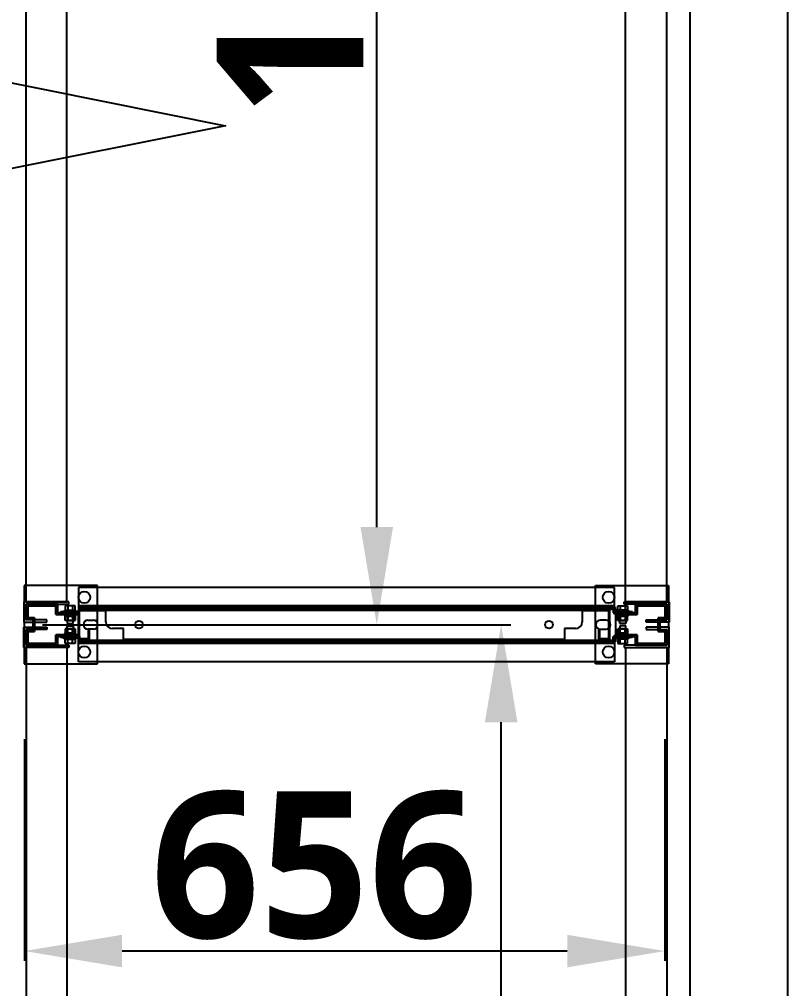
# Model space of a CAD drawing. Header units: millimetres. Extents: x 15382 to 37298, y 7351 to 31127.
# Drawn here: x 27016 to 27803, y 11334 to 12327 of the extents above; entities that cross this region are included whole.
import ezdxf

# ---------------------------------------------------------------- set-up
doc = ezdxf.new("R2010")
doc.units = ezdxf.units.MM
for name, color, linetype in [('01', 7, 'Continuous'), ('02', 3, 'Continuous'), ('03', 6, 'Continuous'), ('04', 30, 'Continuous'), ('05', 12, 'Continuous'), ('544-1', 40, 'Continuous'), ('M40', 3, 'Continuous'), ('M6', 7, 'Continuous'), ('動線', 6, 'Continuous'), ('標註', 252, 'Continuous'), ('輕隔間', 30, 'Continuous')]:
    doc.layers.add(name, color=color, linetype=linetype)
doc.styles.get("Standard").update_dxf_attribs({"font": 'arial.ttf'})
doc.styles.add('黑體', font='')
doc.styles.get('黑體').set_extended_font_data('Microsoft JhengHei', bold=True)
doc.dimstyles.new('ISO-25', dxfattribs={"dimtxt": 2.5, "dimasz": 2.5, "dimexe": 1.25, "dimexo": 0.625, "dimtad": 1, "dimtxsty": 'Standard', "dimcen": 2.5, "dimadec": 0, "dimazin": 0, "dimtfac": 1, "dimtmove": 0, "dimatfit": 3, "dimfxl": 1, "dimarcsym": 0})

# ---------------------------------------------------------------- blocks, each defined once
blk = doc.blocks.new('*D40')
at = {"layer": 'Defpoints', "color": 0, "transparency": 16777216}
for p in [(27029.93, 13198.57), (27382.23, 13198.57), (27029.93, 11706.57)]:
    blk.add_point(p, dxfattribs=at)
at = {"layer": '標註', "color": 0, "lineweight": -2, "transparency": 16777216}
for p, q in [((27039.93, 13198.57), (27392.23, 13198.57)), ((27382.23, 11806.57), (27382.23, 13098.57)), ((27039.93, 11706.57), (27392.23, 11706.57))]:
    blk.add_line(p, q, dxfattribs=at)
at = {"layer": '標註', "color": 0, "transparency": 16777216}
for points in [[(27365.57, 13098.57), (27398.9, 13098.57), (27382.23, 13198.57)], [(27365.57, 11806.57), (27398.9, 11806.57), (27382.23, 11706.57)]]:
    blk.add_solid(points, dxfattribs=at)
at = {"layer": '標註', "color": 251, "transparency": 16777216, "insert": (27294.47, 12450.36), "char_height": 150, "attachment_point": 5, "rotation": 90, "style": '黑體'}
blk.add_mtext('1492', dxfattribs=at)
blk = doc.blocks.new('*D22')
at = {"layer": 'Defpoints', "color": 0, "transparency": 16777216}
for p in [(27030.2, 11706.57), (27509.65, 11706.57), (27030.2, 10214.57)]:
    blk.add_point(p, dxfattribs=at)
at = {"layer": '標註', "color": 0, "lineweight": -2, "transparency": 16777216}
for p, q in [((27040.2, 11706.57), (27519.65, 11706.57)), ((27509.65, 10314.57), (27509.65, 11606.57)), ((27040.2, 10214.57), (27519.65, 10214.57))]:
    blk.add_line(p, q, dxfattribs=at)
at = {"layer": '標註', "color": 0, "transparency": 16777216}
for points in [[(27492.98, 11606.57), (27526.32, 11606.57), (27509.65, 11706.57)], [(27492.98, 10314.57), (27526.32, 10314.57), (27509.65, 10214.57)]]:
    blk.add_solid(points, dxfattribs=at)
at = {"layer": '標註', "color": 251, "transparency": 16777216, "insert": (27421.89, 10843.67), "char_height": 150, "attachment_point": 5, "rotation": 90, "style": '黑體'}
blk.add_mtext('1492', dxfattribs=at)
blk = doc.blocks.new('*D113')
at = {"layer": 'Defpoints', "color": 0, "transparency": 16777216}
for p in [(27021.32, 11599.24), (27677.32, 11599.24), (27021.32, 11372.23)]:
    blk.add_point(p, dxfattribs=at)
at = {"layer": '標註', "color": 0, "lineweight": -2, "transparency": 16777216}
for p, q in [((27021.32, 11589.24), (27021.32, 11362.23)), ((27677.32, 11589.24), (27677.32, 11362.23)), ((27577.32, 11372.23), (27121.32, 11372.23))]:
    blk.add_line(p, q, dxfattribs=at)
at = {"layer": '標註', "color": 0, "transparency": 16777216}
for points in [[(27121.32, 11388.89), (27121.32, 11355.56), (27021.32, 11372.23)], [(27577.32, 11388.89), (27577.32, 11355.56), (27677.32, 11372.23)]]:
    blk.add_solid(points, dxfattribs=at)
at = {"layer": '標註', "color": 251, "transparency": 16777216, "insert": (27318.37, 11459.75), "char_height": 150, "attachment_point": 5, "style": '黑體'}
blk.add_mtext('656', dxfattribs=at)

msp = doc.modelspace()

# ---------------------------------------------------------------- linework, layer by layer
at = {"layer": '01'}
for p, q in [((27076.696, 11724.165), (27076.696, 11722.565)), ((27626.696, 11724.165), (27076.696, 11724.165)), ((27076.696, 11722.565), (27626.696, 11722.565)), ((27626.696, 11722.565), (27626.696, 11724.165)), ((27626.696, 11722.565), (27626.696, 11690.565)), ((27081.696, 11706.565), (27081.696, 11706.565)), ((27086.196, 11711.065), (27092.196, 11711.065)), ((27096.696, 11706.565), (27096.696, 11706.565)), ((27606.696, 11706.565), (27606.696, 11706.565)), ((27606.696, 11706.565), (27606.696, 11706.565)), ((27617.196, 11711.065), (27611.196, 11711.065)), ((27617.196, 11711.065), (27611.196, 11711.065)), ((27621.696, 11706.565), (27621.696, 11706.565)), ((27621.696, 11706.565), (27621.696, 11706.565)), ((27092.196, 11702.065), (27086.196, 11702.065)), ((27611.196, 11702.065), (27617.196, 11702.065)), ((27611.196, 11702.065), (27617.196, 11702.065)), ((27076.696, 11688.965), (27076.696, 11690.565)), ((27076.696, 11690.565), (27626.696, 11690.565)), ((27626.696, 11688.965), (27076.696, 11688.965)), ((27626.696, 11690.565), (27626.696, 11688.965))]:
    msp.add_line(p, q, dxfattribs=at)
for centre, start, end in [((27086.196, 11706.565), 90, 180), ((27086.196, 11706.565), 180, 270), ((27092.196, 11706.565), 0, 90), ((27092.196, 11706.565), 270, 0), ((27611.196, 11706.565), 90, 180), ((27611.196, 11706.565), 90, 180), ((27611.196, 11706.565), 180, 270), ((27611.196, 11706.565), 180, 270), ((27617.196, 11706.565), 0, 90), ((27617.196, 11706.565), 0, 90), ((27617.196, 11706.565), 270, 0), ((27617.196, 11706.565), 270, 0)]:
    msp.add_arc(centre, 4.5, start, end, dxfattribs=at)
at = {"layer": '02'}
for p, q in [((27096.196, 11746.565), (27021.196, 11746.565)), ((27021.196, 11746.565), (27021.196, 11666.565)), ((27096.196, 11666.565), (27096.196, 11746.565)), ((27606.196, 11666.565), (27606.196, 11746.565)), ((27606.196, 11746.565), (27681.196, 11746.565)), ((27681.196, 11746.565), (27681.196, 11666.565)), ((27021.196, 11666.565), (27096.196, 11666.565)), ((27681.196, 11666.565), (27606.196, 11666.565))]:
    msp.add_line(p, q, dxfattribs=at)
at = {"layer": '02', "lineweight": -3}
for centre in [(27082.696, 11734.565), (27619.696, 11734.565), (27082.696, 11678.565), (27619.696, 11678.565)]:
    msp.add_circle(centre, 6, dxfattribs=at)
at = {"layer": '03'}
for points in [[(27064.927, 11730.065), (27064.927, 13175.065), (27022.927, 13175.065), (27022.927, 11730.065)], [(27636.927, 11730.065), (27636.927, 13175.065), (27678.927, 13175.065), (27678.927, 11730.065)], [(27065.196, 10238.065), (27065.196, 11683.065), (27023.196, 11683.065), (27023.196, 10238.065)], [(27637.196, 10238.065), (27637.196, 11683.065), (27679.196, 11683.065), (27679.196, 10238.065)]]:
    msp.add_lwpolyline(points, close=True, dxfattribs=at)
at = {"layer": '04'}
for p, q in [((27625.696, 11744.565), (27076.696, 11744.565)), ((27076.696, 11744.565), (27076.696, 11719.765)), ((27625.696, 11719.765), (27625.696, 11744.565)), ((27076.696, 11719.765), (27058.196, 11719.765)), ((27058.196, 11719.765), (27058.196, 11718.565)), ((27076.696, 11719.765), (27058.196, 11719.765)), ((27058.196, 11719.765), (27058.196, 11718.565)), ((27058.196, 11718.565), (27077.896, 11718.565)), ((27058.196, 11718.565), (27077.896, 11718.565)), ((27625.696, 11725.765), (27076.696, 11725.765)), ((27076.696, 11725.765), (27076.696, 11719.765)), ((27077.896, 11718.565), (27077.896, 11724.565)), ((27077.896, 11724.565), (27624.496, 11724.565)), ((27077.896, 11718.565), (27077.896, 11724.565)), ((27077.896, 11724.565), (27624.496, 11724.565)), ((27624.496, 11724.565), (27624.496, 11718.565)), ((27624.496, 11724.565), (27624.496, 11718.565)), ((27624.496, 11718.565), (27644.196, 11718.565)), ((27624.496, 11718.565), (27644.196, 11718.565)), ((27625.696, 11719.765), (27625.696, 11725.765)), ((27644.196, 11719.765), (27625.696, 11719.765)), ((27644.196, 11719.765), (27625.696, 11719.765)), ((27644.196, 11718.565), (27644.196, 11719.765)), ((27644.196, 11718.565), (27644.196, 11719.765)), ((27058.196, 11693.365), (27058.196, 11694.565)), ((27058.196, 11694.565), (27077.896, 11694.565)), ((27058.196, 11693.365), (27058.196, 11694.565)), ((27058.196, 11694.565), (27077.896, 11694.565)), ((27076.696, 11693.365), (27058.196, 11693.365)), ((27076.696, 11693.365), (27058.196, 11693.365)), ((27076.696, 11687.365), (27076.696, 11693.365)), ((27076.696, 11668.565), (27076.696, 11693.365)), ((27625.696, 11687.365), (27076.696, 11687.365)), ((27077.896, 11694.565), (27077.896, 11688.565)), ((27077.896, 11694.565), (27077.896, 11688.565)), ((27077.896, 11688.565), (27624.496, 11688.565)), ((27077.896, 11688.565), (27624.496, 11688.565)), ((27624.496, 11688.565), (27624.496, 11694.565)), ((27624.496, 11694.565), (27644.196, 11694.565)), ((27624.496, 11688.565), (27624.496, 11694.565)), ((27624.496, 11694.565), (27644.196, 11694.565)), ((27644.196, 11693.365), (27625.696, 11693.365)), ((27625.696, 11693.365), (27625.696, 11687.365)), ((27644.196, 11693.365), (27625.696, 11693.365)), ((27625.696, 11693.365), (27625.696, 11668.565)), ((27644.196, 11694.565), (27644.196, 11693.365)), ((27644.196, 11694.565), (27644.196, 11693.365)), ((27625.696, 11668.565), (27076.696, 11668.565))]:
    msp.add_line(p, q, dxfattribs=at)
at = {"layer": '04', "lineweight": -3}
for p, q in [((27064.696, 11719.765), (27071.696, 11719.765)), ((27064.696, 11718.565), (27064.696, 11719.765)), ((27071.696, 11718.565), (27064.696, 11718.565)), ((27068.196, 11719.765), (27071.696, 11719.765)), ((27068.196, 11718.565), (27068.196, 11719.765)), ((27071.696, 11718.565), (27068.196, 11718.565)), ((27071.696, 11719.765), (27071.696, 11718.565)), ((27071.696, 11719.765), (27071.696, 11718.565)), ((27637.696, 11719.765), (27630.696, 11719.765)), ((27630.696, 11719.765), (27630.696, 11718.565)), ((27634.196, 11719.765), (27630.696, 11719.765)), ((27630.696, 11719.765), (27630.696, 11718.565)), ((27630.696, 11718.565), (27637.696, 11718.565)), ((27630.696, 11718.565), (27634.196, 11718.565)), ((27634.196, 11718.565), (27634.196, 11719.765)), ((27637.696, 11718.565), (27637.696, 11719.765)), ((27071.696, 11694.565), (27064.696, 11694.565)), ((27064.696, 11694.565), (27064.696, 11693.365)), ((27064.696, 11693.365), (27071.696, 11693.365)), ((27071.696, 11694.565), (27068.196, 11694.565)), ((27068.196, 11694.565), (27068.196, 11693.365)), ((27068.196, 11693.365), (27071.696, 11693.365)), ((27071.696, 11693.365), (27071.696, 11694.565)), ((27071.696, 11693.365), (27071.696, 11694.565)), ((27630.696, 11693.365), (27630.696, 11694.565)), ((27630.696, 11694.565), (27637.696, 11694.565)), ((27630.696, 11693.365), (27630.696, 11694.565)), ((27630.696, 11694.565), (27634.196, 11694.565)), ((27637.696, 11693.365), (27630.696, 11693.365)), ((27634.196, 11693.365), (27630.696, 11693.365)), ((27634.196, 11694.565), (27634.196, 11693.365)), ((27637.696, 11694.565), (27637.696, 11693.365))]:
    msp.add_line(p, q, dxfattribs=at)
at = {"layer": '05'}
for p, q in [((27066.696, 11730.065), (27020.696, 11730.065)), ((27020.696, 11730.065), (27020.696, 11710.565)), ((27023.196, 11711.565), (27023.196, 11727.565)), ((27023.196, 11727.565), (27066.696, 11727.565)), ((27034.218, 11727.565), (27034.218, 11730.065)), ((27039.196, 11727.565), (27039.196, 11730.065)), ((27044.174, 11727.565), (27044.174, 11730.065)), ((27066.696, 11727.565), (27066.696, 11730.065)), ((27635.696, 11727.565), (27635.696, 11730.065)), ((27635.696, 11730.065), (27681.696, 11730.065)), ((27679.196, 11727.565), (27635.696, 11727.565)), ((27679.196, 11711.565), (27679.196, 11727.565)), ((27681.696, 11730.065), (27681.696, 11710.565)), ((27020.696, 11711.565), (27020.696, 11709.065)), ((27020.696, 11709.065), (27044.196, 11709.065)), ((27044.196, 11711.565), (27023.196, 11711.565)), ((27044.196, 11709.065), (27044.196, 11711.565)), ((27658.196, 11709.065), (27658.196, 11711.565)), ((27658.196, 11711.565), (27679.196, 11711.565)), ((27681.696, 11709.065), (27658.196, 11709.065)), ((27681.696, 11711.565), (27681.696, 11709.065)), ((27020.696, 11701.565), (27020.696, 11704.065)), ((27020.696, 11704.065), (27044.196, 11704.065)), ((27020.696, 11683.065), (27020.696, 11702.565)), ((27044.196, 11701.565), (27023.196, 11701.565)), ((27023.196, 11701.565), (27023.196, 11685.565)), ((27044.196, 11704.065), (27044.196, 11701.565)), ((27681.696, 11704.065), (27658.196, 11704.065)), ((27658.196, 11704.065), (27658.196, 11701.565)), ((27658.196, 11701.565), (27679.196, 11701.565)), ((27679.196, 11701.565), (27679.196, 11685.565)), ((27681.696, 11701.565), (27681.696, 11704.065)), ((27681.696, 11683.065), (27681.696, 11702.565)), ((27066.696, 11683.065), (27020.696, 11683.065)), ((27023.196, 11685.565), (27066.696, 11685.565)), ((27066.696, 11685.565), (27066.696, 11683.065)), ((27679.196, 11685.565), (27635.696, 11685.565)), ((27635.696, 11685.565), (27635.696, 11683.065)), ((27635.696, 11683.065), (27681.696, 11683.065))]:
    msp.add_line(p, q, dxfattribs=at)
at = {"layer": '05', "lineweight": -3}
for p, q in [((27034.218, 11730.065), (27044.174, 11730.065)), ((27034.218, 11727.565), (27034.218, 11730.065)), ((27044.174, 11727.565), (27034.218, 11727.565)), ((27039.196, 11730.065), (27044.174, 11730.065)), ((27039.196, 11727.565), (27039.196, 11730.065)), ((27044.174, 11727.565), (27039.196, 11727.565)), ((27044.174, 11730.065), (27044.174, 11727.565)), ((27044.174, 11730.065), (27044.174, 11727.565))]:
    msp.add_line(p, q, dxfattribs=at)
at = {"layer": '544-1'}
for p, q in [((27076.696, 11720.765), (27076.696, 11721.565)), ((27076.696, 11721.565), (27620.696, 11721.565)), ((27076.696, 11691.565), (27076.696, 11721.565)), ((27076.696, 11721.565), (27077.496, 11721.565)), ((27104.696, 11720.765), (27077.496, 11720.765)), ((27077.496, 11720.765), (27077.496, 11692.365)), ((27104.696, 11709.565), (27104.696, 11720.765)), ((27619.896, 11720.765), (27592.696, 11720.765)), ((27592.696, 11720.765), (27592.696, 11709.565)), ((27619.896, 11692.365), (27619.896, 11720.765)), ((27620.696, 11721.565), (27620.696, 11691.565)), ((27086.896, 11692.365), (27086.896, 11701.565)), ((27086.896, 11701.565), (27087.696, 11701.565)), ((27087.696, 11701.565), (27087.696, 11691.565)), ((27122.696, 11702.565), (27111.696, 11702.565)), ((27122.696, 11691.565), (27122.696, 11702.565)), ((27585.696, 11702.565), (27574.696, 11702.565)), ((27574.696, 11702.565), (27574.696, 11691.565)), ((27609.696, 11691.565), (27609.696, 11701.565)), ((27609.696, 11701.565), (27610.496, 11701.565)), ((27610.496, 11701.565), (27610.496, 11692.365)), ((27087.696, 11691.565), (27076.696, 11691.565)), ((27077.496, 11692.365), (27086.896, 11692.365)), ((27574.696, 11691.565), (27122.696, 11691.565)), ((27620.696, 11691.565), (27609.696, 11691.565)), ((27610.496, 11692.365), (27619.896, 11692.365))]:
    msp.add_line(p, q, dxfattribs=at)
for centre in [(27138.696, 11706.565), (27558.696, 11706.565)]:
    msp.add_circle(centre, 4, dxfattribs=at)
for centre, start, end in [((27111.696, 11709.565), 180, 270), ((27585.696, 11709.565), 270, 0)]:
    msp.add_arc(centre, 7, start, end, dxfattribs=at)
at = {"layer": 'M40'}
for p, q in [((27055.196, 11727.565), (27023.196, 11727.565)), ((27023.196, 11727.565), (27023.196, 11712.065)), ((27023.196, 11712.065), (27023.196, 11727.565)), ((27023.196, 11727.565), (27055.196, 11727.565)), ((27035.946, 11725.965), (27035.946, 11727.565)), ((27039.196, 11725.965), (27039.196, 11727.565)), ((27042.446, 11725.965), (27042.446, 11727.565)), ((27055.196, 11718.565), (27055.196, 11727.565)), ((27055.196, 11727.565), (27055.196, 11718.565)), ((27647.196, 11718.565), (27647.196, 11727.565)), ((27647.196, 11727.565), (27679.196, 11727.565)), ((27679.196, 11727.565), (27647.196, 11727.565)), ((27647.196, 11727.565), (27647.196, 11718.565)), ((27679.196, 11727.565), (27679.196, 11712.065)), ((27679.196, 11712.065), (27679.196, 11727.565)), ((27024.796, 11713.665), (27024.796, 11725.965)), ((27024.796, 11725.965), (27053.596, 11725.965)), ((27053.596, 11725.965), (27024.796, 11725.965)), ((27024.796, 11725.965), (27024.796, 11713.665)), ((27053.596, 11725.965), (27053.596, 11716.965)), ((27053.596, 11716.965), (27053.596, 11725.965)), ((27053.596, 11718.565), (27053.596, 11716.965)), ((27053.596, 11716.965), (27076.196, 11716.965)), ((27053.596, 11716.965), (27055.196, 11716.965)), ((27076.196, 11716.965), (27053.596, 11716.965)), ((27076.196, 11718.565), (27055.196, 11718.565)), ((27055.196, 11718.565), (27076.196, 11718.565)), ((27064.696, 11718.565), (27064.696, 11716.965)), ((27068.196, 11718.565), (27068.196, 11716.965)), ((27071.696, 11718.565), (27071.696, 11716.965)), ((27076.196, 11716.965), (27076.196, 11718.565)), ((27076.196, 11718.565), (27076.196, 11716.965)), ((27626.196, 11716.965), (27626.196, 11718.565)), ((27626.196, 11718.565), (27647.196, 11718.565)), ((27647.196, 11718.565), (27626.196, 11718.565)), ((27626.196, 11718.565), (27626.196, 11716.965)), ((27648.796, 11716.965), (27626.196, 11716.965)), ((27626.196, 11716.965), (27648.796, 11716.965)), ((27630.696, 11718.565), (27630.696, 11716.965)), ((27634.196, 11718.565), (27634.196, 11716.965)), ((27637.696, 11718.565), (27637.696, 11716.965)), ((27648.796, 11716.965), (27647.196, 11716.965)), ((27677.596, 11725.965), (27648.796, 11725.965)), ((27648.796, 11725.965), (27648.796, 11716.965)), ((27648.796, 11716.965), (27648.796, 11725.965)), ((27648.796, 11725.965), (27677.596, 11725.965)), ((27648.796, 11718.565), (27648.796, 11716.965)), ((27677.596, 11713.665), (27677.596, 11725.965)), ((27677.596, 11725.965), (27677.596, 11713.665)), ((27023.196, 11712.065), (27030.196, 11712.065)), ((27030.196, 11712.065), (27023.196, 11712.065)), ((27031.796, 11713.665), (27024.796, 11713.665)), ((27024.796, 11713.665), (27031.796, 11713.665)), ((27030.196, 11712.065), (27030.196, 11701.065)), ((27030.196, 11701.065), (27030.196, 11712.065)), ((27031.796, 11699.465), (27031.796, 11713.665)), ((27031.796, 11713.665), (27031.796, 11699.465)), ((27670.596, 11699.465), (27670.596, 11713.665)), ((27670.596, 11713.665), (27677.596, 11713.665)), ((27677.596, 11713.665), (27670.596, 11713.665)), ((27670.596, 11713.665), (27670.596, 11699.465)), ((27679.196, 11712.065), (27672.196, 11712.065)), ((27672.196, 11712.065), (27672.196, 11701.065)), ((27672.196, 11701.065), (27672.196, 11712.065)), ((27672.196, 11712.065), (27679.196, 11712.065)), ((27030.196, 11701.065), (27023.196, 11701.065)), ((27023.196, 11701.065), (27023.196, 11685.565)), ((27023.196, 11685.565), (27023.196, 11701.065)), ((27023.196, 11701.065), (27030.196, 11701.065)), ((27024.796, 11687.165), (27024.796, 11699.465)), ((27024.796, 11699.465), (27031.796, 11699.465)), ((27031.796, 11699.465), (27024.796, 11699.465)), ((27024.796, 11699.465), (27024.796, 11687.165)), ((27030.196, 11701.065), (27031.796, 11701.065)), ((27677.596, 11699.465), (27670.596, 11699.465)), ((27670.596, 11699.465), (27677.596, 11699.465)), ((27672.196, 11701.065), (27679.196, 11701.065)), ((27679.196, 11701.065), (27672.196, 11701.065)), ((27677.596, 11687.165), (27677.596, 11699.465)), ((27677.596, 11699.465), (27677.596, 11687.165)), ((27679.196, 11701.065), (27679.196, 11685.565)), ((27679.196, 11685.565), (27679.196, 11701.065)), ((27053.596, 11687.165), (27024.796, 11687.165)), ((27024.796, 11687.165), (27053.596, 11687.165)), ((27076.196, 11696.165), (27053.596, 11696.165)), ((27053.596, 11696.165), (27053.596, 11687.165)), ((27053.596, 11694.565), (27053.596, 11696.165)), ((27053.596, 11696.165), (27076.196, 11696.165)), ((27053.596, 11687.165), (27053.596, 11696.165)), ((27053.596, 11696.165), (27055.196, 11696.165)), ((27055.196, 11685.565), (27055.196, 11694.565)), ((27055.196, 11694.565), (27076.196, 11694.565)), ((27076.196, 11694.565), (27055.196, 11694.565)), ((27055.196, 11694.565), (27055.196, 11685.565)), ((27064.696, 11696.165), (27064.696, 11694.565)), ((27068.196, 11696.165), (27068.196, 11694.565)), ((27071.696, 11696.165), (27071.696, 11694.565)), ((27076.196, 11694.565), (27076.196, 11696.165)), ((27076.196, 11696.165), (27076.196, 11694.565)), ((27626.196, 11694.565), (27626.196, 11696.165)), ((27626.196, 11696.165), (27648.796, 11696.165)), ((27648.796, 11696.165), (27626.196, 11696.165)), ((27626.196, 11696.165), (27626.196, 11694.565)), ((27647.196, 11694.565), (27626.196, 11694.565)), ((27626.196, 11694.565), (27647.196, 11694.565)), ((27630.696, 11696.165), (27630.696, 11694.565)), ((27634.196, 11696.165), (27634.196, 11694.565)), ((27637.696, 11696.165), (27637.696, 11694.565)), ((27648.796, 11696.165), (27647.196, 11696.165)), ((27647.196, 11685.565), (27647.196, 11694.565)), ((27647.196, 11694.565), (27647.196, 11685.565)), ((27648.796, 11696.165), (27648.796, 11687.165)), ((27648.796, 11694.565), (27648.796, 11696.165)), ((27648.796, 11687.165), (27648.796, 11696.165)), ((27648.796, 11687.165), (27677.596, 11687.165)), ((27677.596, 11687.165), (27648.796, 11687.165)), ((27023.196, 11685.565), (27055.196, 11685.565)), ((27055.196, 11685.565), (27023.196, 11685.565)), ((27679.196, 11685.565), (27647.196, 11685.565)), ((27647.196, 11685.565), (27679.196, 11685.565))]:
    msp.add_line(p, q, dxfattribs=at)
at = {"layer": 'M40', "lineweight": -3}
for p, q in [((27035.946, 11727.565), (27042.446, 11727.565)), ((27035.946, 11725.965), (27035.946, 11727.565)), ((27039.196, 11727.565), (27042.446, 11727.565)), ((27039.196, 11725.965), (27039.196, 11727.565)), ((27042.446, 11727.565), (27042.446, 11725.965)), ((27042.446, 11727.565), (27042.446, 11725.965)), ((27042.446, 11725.965), (27035.946, 11725.965)), ((27042.446, 11725.965), (27039.196, 11725.965)), ((27064.696, 11718.565), (27071.696, 11718.565)), ((27064.696, 11716.965), (27064.696, 11718.565)), ((27071.696, 11716.965), (27064.696, 11716.965)), ((27068.196, 11718.565), (27071.696, 11718.565)), ((27068.196, 11716.965), (27068.196, 11718.565)), ((27071.696, 11716.965), (27068.196, 11716.965)), ((27071.696, 11718.565), (27071.696, 11716.965)), ((27071.696, 11718.565), (27071.696, 11716.965)), ((27637.696, 11718.565), (27630.696, 11718.565)), ((27630.696, 11718.565), (27630.696, 11716.965)), ((27634.196, 11718.565), (27630.696, 11718.565)), ((27630.696, 11718.565), (27630.696, 11716.965)), ((27630.696, 11716.965), (27637.696, 11716.965)), ((27630.696, 11716.965), (27634.196, 11716.965)), ((27634.196, 11716.965), (27634.196, 11718.565)), ((27637.696, 11716.965), (27637.696, 11718.565)), ((27031.796, 11712.065), (27030.196, 11712.065)), ((27030.196, 11712.065), (27030.196, 11701.065)), ((27030.196, 11701.065), (27030.196, 11706.565)), ((27030.196, 11706.565), (27031.796, 11706.565)), ((27031.796, 11701.065), (27031.796, 11712.065)), ((27031.796, 11706.565), (27031.796, 11701.065)), ((27030.196, 11701.065), (27031.796, 11701.065)), ((27031.796, 11701.065), (27030.196, 11701.065)), ((27071.696, 11696.165), (27064.696, 11696.165)), ((27064.696, 11696.165), (27064.696, 11694.565)), ((27064.696, 11694.565), (27071.696, 11694.565)), ((27071.696, 11696.165), (27068.196, 11696.165)), ((27068.196, 11696.165), (27068.196, 11694.565)), ((27068.196, 11694.565), (27071.696, 11694.565)), ((27071.696, 11694.565), (27071.696, 11696.165)), ((27071.696, 11694.565), (27071.696, 11696.165)), ((27630.696, 11694.565), (27630.696, 11696.165)), ((27630.696, 11696.165), (27637.696, 11696.165)), ((27630.696, 11694.565), (27630.696, 11696.165)), ((27630.696, 11696.165), (27634.196, 11696.165)), ((27637.696, 11694.565), (27630.696, 11694.565)), ((27634.196, 11694.565), (27630.696, 11694.565)), ((27634.196, 11696.165), (27634.196, 11694.565)), ((27637.696, 11696.165), (27637.696, 11694.565))]:
    msp.add_line(p, q, dxfattribs=at)
at = {"layer": 'M6'}
for p, q in [((27063.196, 11721.465), (27061.196, 11719.965)), ((27061.196, 11719.965), (27061.196, 11719.765)), ((27061.196, 11719.765), (27065.196, 11719.765)), ((27062.196, 11716.765), (27062.196, 11716.965)), ((27062.196, 11716.965), (27074.196, 11716.965)), ((27063.196, 11715.265), (27062.196, 11716.765)), ((27073.196, 11725.765), (27063.196, 11725.765)), ((27063.196, 11725.765), (27063.196, 11721.465)), ((27073.196, 11725.765), (27063.196, 11725.765)), ((27063.196, 11725.765), (27063.196, 11721.465)), ((27063.196, 11721.465), (27073.196, 11721.465)), ((27065.196, 11719.765), (27065.196, 11707.765)), ((27065.696, 11725.765), (27065.696, 11721.465)), ((27070.696, 11725.765), (27070.696, 11721.465)), ((27071.196, 11707.765), (27071.196, 11719.765)), ((27071.196, 11719.765), (27075.196, 11719.765)), ((27073.196, 11721.465), (27073.196, 11725.765)), ((27073.196, 11721.465), (27073.196, 11725.765)), ((27075.196, 11719.965), (27073.196, 11721.465)), ((27074.196, 11716.765), (27073.196, 11715.265)), ((27074.196, 11716.965), (27074.196, 11716.765)), ((27075.196, 11719.765), (27075.196, 11719.965)), ((27627.196, 11719.965), (27629.196, 11721.465)), ((27627.196, 11719.765), (27627.196, 11719.965)), ((27631.196, 11719.765), (27627.196, 11719.765)), ((27640.196, 11716.965), (27628.196, 11716.965)), ((27628.196, 11716.965), (27628.196, 11716.765)), ((27628.196, 11716.765), (27629.196, 11715.265)), ((27629.196, 11721.465), (27629.196, 11725.765)), ((27629.196, 11725.765), (27639.196, 11725.765)), ((27629.196, 11721.465), (27629.196, 11725.765)), ((27629.196, 11725.765), (27639.196, 11725.765)), ((27639.196, 11721.465), (27629.196, 11721.465)), ((27631.196, 11707.765), (27631.196, 11719.765)), ((27631.696, 11725.765), (27631.696, 11721.465)), ((27636.696, 11725.765), (27636.696, 11721.465)), ((27637.196, 11719.765), (27637.196, 11707.765)), ((27641.196, 11719.765), (27637.196, 11719.765)), ((27639.196, 11725.765), (27639.196, 11721.465)), ((27639.196, 11725.765), (27639.196, 11721.465)), ((27639.196, 11721.465), (27641.196, 11719.965)), ((27639.196, 11715.265), (27640.196, 11716.765)), ((27640.196, 11716.765), (27640.196, 11716.965)), ((27641.196, 11719.965), (27641.196, 11719.765)), ((27063.196, 11710.965), (27063.196, 11715.265)), ((27063.196, 11715.265), (27073.196, 11715.265)), ((27063.196, 11710.965), (27063.196, 11715.265)), ((27063.196, 11710.965), (27063.196, 11715.265)), ((27063.196, 11715.265), (27070.696, 11715.265)), ((27073.196, 11710.965), (27063.196, 11710.965)), ((27073.196, 11710.965), (27063.196, 11710.965)), ((27070.696, 11710.965), (27063.196, 11710.965)), ((27065.196, 11707.765), (27071.196, 11707.765)), ((27073.196, 11715.265), (27065.696, 11715.265)), ((27065.696, 11715.265), (27065.696, 11710.965)), ((27065.696, 11710.965), (27073.196, 11710.965)), ((27070.696, 11715.265), (27070.696, 11710.965)), ((27073.196, 11715.265), (27073.196, 11710.965)), ((27073.196, 11715.265), (27073.196, 11710.965)), ((27073.196, 11710.965), (27073.196, 11715.265)), ((27629.196, 11715.265), (27629.196, 11710.965)), ((27639.196, 11715.265), (27629.196, 11715.265)), ((27629.196, 11715.265), (27629.196, 11710.965)), ((27629.196, 11710.965), (27629.196, 11715.265)), ((27629.196, 11715.265), (27636.696, 11715.265)), ((27629.196, 11710.965), (27639.196, 11710.965)), ((27629.196, 11710.965), (27639.196, 11710.965)), ((27636.696, 11710.965), (27629.196, 11710.965)), ((27637.196, 11707.765), (27631.196, 11707.765)), ((27639.196, 11715.265), (27631.696, 11715.265)), ((27631.696, 11715.265), (27631.696, 11710.965)), ((27631.696, 11710.965), (27639.196, 11710.965)), ((27636.696, 11715.265), (27636.696, 11710.965)), ((27639.196, 11710.965), (27639.196, 11715.265)), ((27639.196, 11710.965), (27639.196, 11715.265)), ((27639.196, 11710.965), (27639.196, 11715.265)), ((27063.196, 11697.865), (27062.196, 11696.365)), ((27062.196, 11696.365), (27062.196, 11696.165)), ((27073.196, 11702.165), (27063.196, 11702.165)), ((27063.196, 11702.165), (27063.196, 11697.865)), ((27073.196, 11702.165), (27063.196, 11702.165)), ((27063.196, 11702.165), (27063.196, 11697.865)), ((27063.196, 11702.165), (27063.196, 11697.865)), ((27070.696, 11702.165), (27063.196, 11702.165)), ((27063.196, 11697.865), (27073.196, 11697.865)), ((27063.196, 11697.865), (27070.696, 11697.865)), ((27065.196, 11693.365), (27065.196, 11705.365)), ((27065.196, 11705.365), (27071.196, 11705.365)), ((27065.696, 11697.865), (27065.696, 11702.165)), ((27065.696, 11702.165), (27073.196, 11702.165)), ((27073.196, 11697.865), (27065.696, 11697.865)), ((27070.696, 11697.865), (27070.696, 11702.165)), ((27071.196, 11705.365), (27071.196, 11693.365)), ((27073.196, 11697.865), (27073.196, 11702.165)), ((27073.196, 11697.865), (27073.196, 11702.165)), ((27073.196, 11702.165), (27073.196, 11697.865)), ((27074.196, 11696.365), (27073.196, 11697.865)), ((27074.196, 11696.165), (27074.196, 11696.365)), ((27628.196, 11696.365), (27629.196, 11697.865)), ((27628.196, 11696.165), (27628.196, 11696.365)), ((27629.196, 11697.865), (27629.196, 11702.165)), ((27629.196, 11702.165), (27639.196, 11702.165)), ((27629.196, 11697.865), (27629.196, 11702.165)), ((27629.196, 11702.165), (27639.196, 11702.165)), ((27629.196, 11702.165), (27629.196, 11697.865)), ((27636.696, 11702.165), (27629.196, 11702.165)), ((27639.196, 11697.865), (27629.196, 11697.865)), ((27629.196, 11697.865), (27636.696, 11697.865)), ((27637.196, 11705.365), (27631.196, 11705.365)), ((27631.196, 11705.365), (27631.196, 11693.365)), ((27631.696, 11697.865), (27631.696, 11702.165)), ((27631.696, 11702.165), (27639.196, 11702.165)), ((27639.196, 11697.865), (27631.696, 11697.865)), ((27636.696, 11697.865), (27636.696, 11702.165)), ((27637.196, 11693.365), (27637.196, 11705.365)), ((27639.196, 11702.165), (27639.196, 11697.865)), ((27639.196, 11702.165), (27639.196, 11697.865)), ((27639.196, 11702.165), (27639.196, 11697.865)), ((27639.196, 11697.865), (27640.196, 11696.365)), ((27640.196, 11696.365), (27640.196, 11696.165)), ((27061.196, 11693.165), (27061.196, 11693.365)), ((27061.196, 11693.365), (27065.196, 11693.365)), ((27063.196, 11691.665), (27061.196, 11693.165)), ((27062.196, 11696.165), (27074.196, 11696.165)), ((27063.196, 11687.365), (27063.196, 11691.665)), ((27063.196, 11691.665), (27073.196, 11691.665)), ((27063.196, 11687.365), (27063.196, 11691.665)), ((27073.196, 11687.365), (27063.196, 11687.365)), ((27073.196, 11687.365), (27063.196, 11687.365)), ((27065.696, 11687.365), (27065.696, 11691.665)), ((27070.696, 11687.365), (27070.696, 11691.665)), ((27071.196, 11693.365), (27075.196, 11693.365)), ((27075.196, 11693.165), (27073.196, 11691.665)), ((27073.196, 11691.665), (27073.196, 11687.365)), ((27073.196, 11691.665), (27073.196, 11687.365)), ((27075.196, 11693.365), (27075.196, 11693.165)), ((27631.196, 11693.365), (27627.196, 11693.365)), ((27627.196, 11693.365), (27627.196, 11693.165)), ((27627.196, 11693.165), (27629.196, 11691.665)), ((27640.196, 11696.165), (27628.196, 11696.165)), ((27629.196, 11691.665), (27629.196, 11687.365)), ((27639.196, 11691.665), (27629.196, 11691.665)), ((27629.196, 11691.665), (27629.196, 11687.365)), ((27629.196, 11687.365), (27639.196, 11687.365)), ((27629.196, 11687.365), (27639.196, 11687.365)), ((27631.696, 11687.365), (27631.696, 11691.665)), ((27636.696, 11687.365), (27636.696, 11691.665)), ((27641.196, 11693.365), (27637.196, 11693.365)), ((27639.196, 11691.665), (27641.196, 11693.165)), ((27639.196, 11687.365), (27639.196, 11691.665)), ((27639.196, 11687.365), (27639.196, 11691.665)), ((27641.196, 11693.165), (27641.196, 11693.365))]:
    msp.add_line(p, q, dxfattribs=at)
at = {"layer": '動線', "lineweight": -3}
msp.add_lwpolyline([(26977.318, 12202.694), (26799.682, 12202.694), (26799.682, 12232.694), (26977.318, 12232.694), (26977.318, 12267.694), (27227.318, 12217.694), (26977.318, 12167.694), (26977.318, 12202.694)], dxfattribs=at)
at = {"layer": '輕隔間'}
for p, q in [((27703.049, 19657.603), (27703.049, 8876.198)), ((27803.049, 19557.603), (27803.049, 8776.198))]:
    msp.add_line(p, q, dxfattribs=at)

# ---------------------------------------------------------------- dimensions: what is measured, and where the dimension line sits
at = {"layer": '標註', "color": 8}
for base, p1, p2, angle, picture, middle in [((27382.233, 13198.565), (27029.927, 11706.565), (27029.927, 13198.565), 90, '*D40', (27382.233, 12450.356)), ((27509.651, 11706.565), (27030.196, 10214.565), (27030.196, 11706.565), 90, '*D22', (27509.651, 10843.668)), ((27021.317, 11372.228), (27677.317, 11599.24), (27021.317, 11599.24), 180, '*D113', (27318.366, 11372.228))]:
    dim = msp.add_linear_dim(base=base, p1=p1, p2=p2, angle=angle, dimstyle='ISO-25', override={"dimscale": 100, "dimtxt": 1.5, "dimasz": 1, "dimexe": 0.1, "dimexo": 0.1, "dimgap": 0.1, "dimtxsty": '黑體', "dimclrt": 251}, dxfattribs=at)
    dim.commit()
    dim.dimension.update_dxf_attribs({"geometry": picture, "text_midpoint": middle, "dimtype": 160})

doc.saveas('drawing.dxf')
